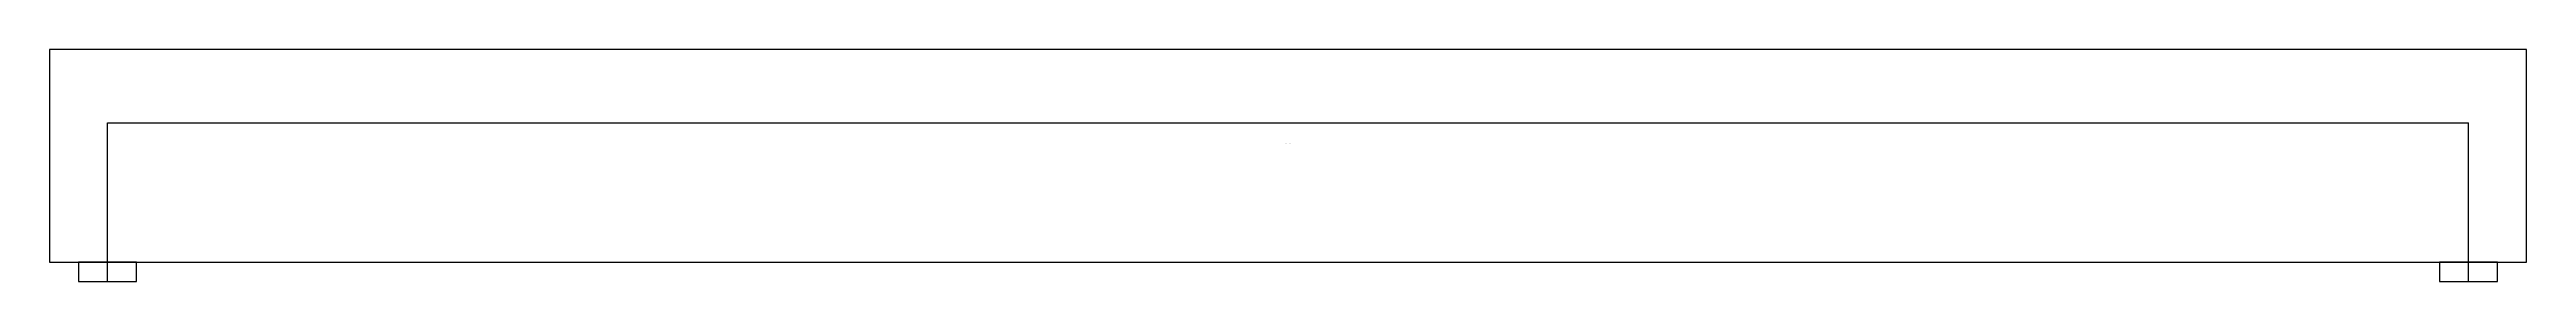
# Model space of a CAD drawing. Header units: millimetres. Extents: x -300 to 12500, y 0 to 1200.
import ezdxf
from ezdxf.enums import TextEntityAlignment as Align

# ---------------------------------------------------------------- set-up
doc = ezdxf.new("R2010")
doc.units = ezdxf.units.MM
for name, color, linetype in [('BRG-OUTLINE', 7, 'Continuous'), ('DIM', 7, 'Continuous'), ('TEXT', 7, 'Continuous')]:
    doc.layers.add(name, color=color, linetype=linetype)
doc.styles.add('OpenSansCondensed-Light', font='OpenSansCondensed-Light.ttf')
doc.dimstyles.new('EZDXF', dxfattribs={"dimtxt": 0.25, "dimasz": 0.175, "dimexe": 0.375, "dimexo": 0.125, "dimgap": 0.1, "dimtad": 1, "dimlfac": 100, "dimzin": 12, "dimdsep": 46, "dimtxsty": 'OpenSansCondensed-Light', "dimblk": 'ARCHTICK', "dimcen": 2.5, "dimazin": 3, "dimtfac": 0.5, "dimtmove": 2, "dimatfit": 3})

# ---------------------------------------------------------------- blocks, each defined once
blk = doc.blocks.new('_ARCHTICK')
at = {"color": 0, "linetype": 'BYBLOCK', "const_width": 0.15}
blk.add_lwpolyline([(-0.5, -0.5), (0.5, 0.5)], dxfattribs=at)

msp = doc.modelspace()

# ---------------------------------------------------------------- linework, layer by layer
at = {"layer": 'BRG-OUTLINE'}
for points in [[(-300, 100), (12500, 100), (12500, 1200), (-300, 1200)], [(-150, 0), (150, 0), (150, 100), (-150, 100)], [(12050, 0), (12350, 0), (12350, 100), (12050, 100)]]:
    msp.add_lwpolyline(points, close=True, dxfattribs=at)

# ---------------------------------------------------------------- texts
at = {"layer": 'TEXT'}
msp.add_text('SPAN 12.200 m c/c BRG', height=2.5, dxfattribs=at).set_placement((6100, 712.5), align=Align.MIDDLE_CENTER)

# ---------------------------------------------------------------- dimensions: what is measured, and where the dimension line sits
at = {"layer": 'DIM'}
msp.add_linear_dim(base=(0, 820), p1=(0, 0), p2=(12200, 0), dimstyle='EZDXF', dxfattribs=at).render()

doc.saveas('drawing.dxf')
